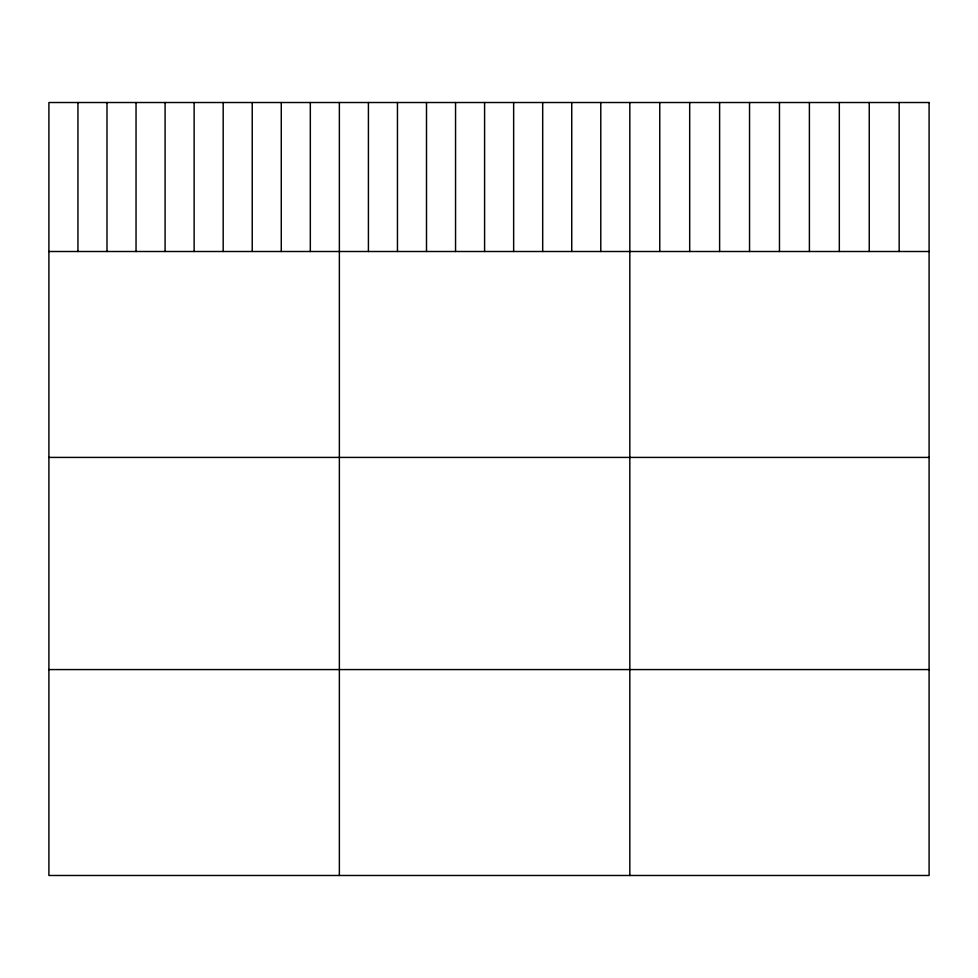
<?xml version="1.0" encoding="UTF-8"?>
<svg xmlns="http://www.w3.org/2000/svg" width="978" height="978" viewBox="0 0 978 978"><rect width="100%" height="100%" fill="white"/><g stroke="black" fill="none" stroke-linecap="round" stroke-linejoin="round"><path stroke-width="1.47" d="M48.9 251.505L929.1 251.505M48.9 457.411L929.1 457.411M48.9 669.575L929.1 669.575M899.173 102.519L899.173 251.505M869.246 102.519L869.246 251.505M839.32 102.519L839.32 251.505M809.393 102.519L809.393 251.505M779.466 102.519L779.466 251.505M749.539 102.519L749.539 251.505M719.612 102.519L719.612 251.505M689.686 102.519L689.686 251.505M659.759 102.519L659.759 251.505M629.832 102.519L629.832 875.481M600.785 102.519L600.785 251.505M571.739 102.519L571.739 251.505M542.692 102.519L542.692 251.505M513.646 102.519L513.646 251.505M484.599 102.519L484.599 251.505M455.552 102.519L455.552 251.505M426.506 102.519L426.506 251.505M397.459 102.519L397.459 251.505M368.413 102.519L368.413 251.505M339.366 102.519L339.366 875.481M310.319 102.519L310.319 251.505M281.273 102.519L281.273 251.505M252.226 102.519L252.226 251.505M223.18 102.519L223.18 251.505M194.133 102.519L194.133 251.505M165.086 102.519L165.086 251.505M136.04 102.519L136.04 251.505M106.993 102.519L106.993 251.505M77.947 102.519L77.947 251.505M929.1 102.519L48.9 102.519L48.9 875.481L929.1 875.481L929.1 102.519"/></g></svg>
